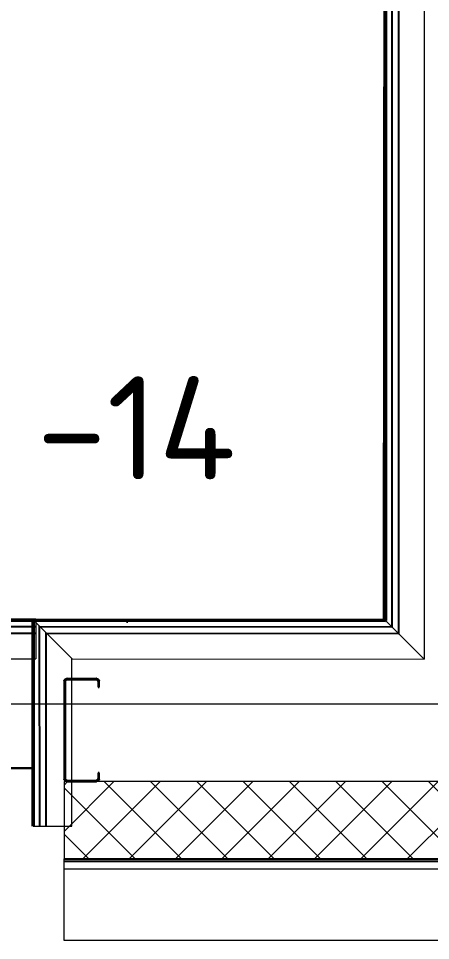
# Model space of a CAD drawing. Header units: metres. Extents: x -7665 to -5405, y -4871 to -3608.
# Drawn here: x -5508.575 to -5507.776, y -4866.34 to -4864.553 of the extents above; entities that cross this region are included whole.
import ezdxf

# ---------------------------------------------------------------- set-up
doc = ezdxf.new("R2010")
doc.units = ezdxf.units.M
doc.linetypes.add('XKITLINE00', pattern=[0])
doc.linetypes.add('Xref_level ST-8$0$DASHDOT', pattern=[25.4, 12.7, -6.35, 0, -6.35])
doc.layers.add('_5-1_Площадь помещений', color=2, linetype='Continuous', lineweight=30, plot=False)
for name, color, linetype in [('A-Wall', 113, 'Continuous'), ('Part', 7, 'Continuous'), ('высотные отклонения', 7, 'Continuous'), ('Стены ГКЛ (графика)', 7, 'Continuous')]:
    doc.layers.add(name, color=color, linetype=linetype)
for name, color, linetype, lineweight in [('S-WALL-PATT', 7, 'Continuous', 0), ('Выноски', 7, 'Continuous', 15), ('Обобщенные модели', 7, 'Continuous', 18), ('ОСИ', 250, 'Xref_level ST-8$0$DASHDOT', 5), ('Цоколь', 252, 'Continuous', 18)]:
    doc.layers.add(name, color=color, linetype=linetype, lineweight=lineweight)
doc.layers.add('ГКЛ (контур)', color=255, linetype='Continuous', plot=False)
doc.layers.add('ГКЛ Откосы (контур)', color=7, linetype='Continuous', plot=False)
doc.styles.add('Норм 2.5', font='isocpeur.ttf', dxfattribs={"height": 2.5})
pattern_1 = [(0, (12, 6), (3, 300), [3, -300]), (10, (108, 12), (-49.14003004104248, 295.9632704366632), [2.999999999999999, -299.9999999999998]), (20, (54, 78), (-99.78696513534288, 282.9338466657496), [3, -300]), (29.99999999999999, (120, 126), (-147.4019237886467, 261.3076211353316), [3, -300]), (40, (42.00000000000001, 144), (-190.5381495766049, 231.741695764753), [2.999999999999999, -299.9999999999998]), (49.99999999999999, (66, 216), (-227.8849701066338, 195.1344162353187), [3, -300]), (59.99999999999999, (24, 270), (-258.3076211353316, 152.5980762113534), [3, -300]), (70, (120, 264), (-280.8817258057955, 105.4251208600584), [2.999999999999999, -299.9999999999998]), (80, (192, 276), (-294.9213813706616, 55.04887655911575), [2.999999999999999, -299.9999999999998]), (90, (228, 204), (-300, 3.000000000000018), [3, -300]), (99.99999999999997, (288, 198), (-295.9632704366632, -49.14003004104247), [3, -299.9999999999999]), (110, (288, 90), (-282.9338466657496, -99.78696513534288), [3, -300]), (120, (234, 54), (-261.3076211353316, -147.4019237886466), [2.999999999999999, -299.9999999999998]), (130, (150, 72), (-231.741695764753, -190.5381495766049), [3, -300]), (140, (204, 126), (-195.1344162353188, -227.8849701066338), [3, -300]), (150, (150, 180), (-152.5980762113533, -258.3076211353316), [3, -300]), (160.0000000000001, (276, 12), (-105.4251208600585, -280.8817258057954), [3, -300])]

# ---------------------------------------------------------------- blocks, each defined once
blk = doc.blocks.new('СТ1')
at = {"layer": 'Part', "linetype": 'XKITLINE00'}
for p, q in [((0, 64.96530189411715), (0.06107134884223342, 65.81919092370663)), ((0, -123.0346981058829), (0, 64.96530189411715)), ((2.045771019998938, 65.53383419092279), (2, 64.89387171296403)), ((2, -122.9632679247297), (2, 64.89387171296403)), ((5.146110970526934, 70.90423054539133), (6, 70.96530189411715)), ((6.071430181153119, 68.96530189411715), (5.431467703077942, 68.91953087435104)), ((6, 70.96530189411715), (62, 70.96530189411715)), ((6.071430181153119, 68.96530189411715), (61.92856981884688, 68.96530189411715)), ((62.56853229692206, 68.91953087435104), (61.92856981884688, 68.96530189411715)), ((62, 70.96530189411715), (62.85388902947307, 70.90423054539133)), ((65.87564456090331, 65.87564456101973), (67.45779197197407, 67.45779197209049)), ((66, 64.89387171296403), (65.95422898046672, 65.53383419092279)), ((66, 53.96530189411715), (66, 64.89387171296403)), ((68, 53.96530189411715), (66, 53.96530189411715)), ((67.93892865115777, 65.81919092370663), (68, 64.96530189411715)), ((68, 64.96530189411715), (68, 53.96530189411715)), ((0, 0), (2, 2)), ((0.06107134884223342, -123.8885871354723), (0, -123.0346981058829)), ((2, -122.9632679247297), (2.045771019998938, -123.6032304026885)), ((65.95422898046672, -123.6032304026885), (66, -122.9632679247297)), ((66, -112.0346981058829), (68, -112.0346981058829)), ((66, -122.9632679247297), (66, -112.0346981058829)), ((68, -123.0346981058829), (67.93892865115777, -123.8885871354723)), ((68, -112.0346981058829), (68, -123.0346981058829)), ((6, -129.0346981058829), (5.146110970526934, -128.973626757157)), ((5.431467703077942, -126.9889270861167), (6.071430181153119, -127.0346981058829)), ((6, -129.0346981058829), (62, -129.0346981058829)), ((6.071430181153119, -127.0346981058829), (61.92856981884688, -127.0346981058829)), ((61.92856981884688, -127.0346981058829), (62.56853229692206, -126.9889270861167)), ((62.85388902947307, -128.973626757157), (62, -129.0346981058829))]:
    blk.add_line(p, q, dxfattribs=at)
for centre, radius, start, end in [((6, 64.96530189411715), 5.99999999999228, 98.18181817978395, 171.8181818202161), ((6, 64.96530189411715), 3.994891212612249, 98.18181817978395, 171.8181818202161), ((62, 64.96530189411715), 3.994891212614952, 8.181818179783926, 81.81818182021608), ((62, 64.96530189411715), 5.999999999996499, 8.181818179783926, 81.81818182021608), ((6, -123.0346981058829), 6.000000000000719, 188.1818181797839, 261.8181818202161), ((6, -123.0346981058829), 3.994891212611036, 188.1818181797839, 261.8181818202161), ((62, -123.0346981058829), 3.994891212615256, 278.1818181797839, 351.8181818202161), ((62, -123.0346981058829), 5.999999999992887, 278.1818181797839, 351.8181818202161)]:
    blk.add_arc(centre, radius, start, end, dxfattribs=at)
blk = doc.blocks.new('*U54')
at = {"layer": 'S-WALL-PATT', "lineweight": 0, "true_color": 0x636466}
h = blk.add_hatch(dxfattribs=at)
h.set_pattern_fill('ANSI37', color=251, scale=20)
h.set_pattern_definition([(45, (0, 0), (-44.90128060534577, 44.90128060534577), []), (135, (0, 0), (-44.90128060534577, -44.90128060534576), [])])
h.paths.add_polyline_path([(-150, 0), (0, 0), (0, 989.9999999999998), (-150, 989.9999999999998)])
at = {"color": 0}
blk.add_lwpolyline([(-150, 0), (0, 0), (0, 990), (-150, 990)], close=True, dxfattribs=at)
blk = doc.blocks.new('*U131')
at = {"layer": 'A-Wall', "linetype": 'Continuous', "lineweight": 18}
h = blk.add_hatch(dxfattribs=at)
h.set_pattern_fill('GENERAL_TEXTURE', color=30, scale=300, style=0, pattern_type=2)
h.set_pattern_definition(pattern_1)
h.paths.add_polyline_path([(12.5, 0), (12.5, -12.5), (530.7155004115775, -12.5), (530.7155004115775, 0)], flags=0)
at = {"layer": 'A-Wall', "color": 30, "linetype": 'Continuous', "lineweight": 50}
blk.add_line((-557.6229854981467, -1.347017690507073), (642.3166726603121, -1.347017690507073), dxfattribs=at)
at = {"layer": 'A-Wall', "color": 11, "linetype": 'Continuous', "lineweight": 25}
for p, q in [((-557.6229854981467, -13.84701769050707), (642.3166726603121, -13.84701769050707)), ((-557.6229854981467, -26.34701769050707), (642.3166726603121, -26.34701769050707))]:
    blk.add_line(p, q, dxfattribs=at)
at = {"layer": 'A-Wall', "color": 8, "linetype": 'Continuous', "lineweight": 0}
blk.add_line((-557.6229854981467, -76.34701769050707), (642.3166726603121, -76.34701769050707), dxfattribs=at)
for points in [[(-557.6229854981467, -1.347017690507073), (-557.6229854981467, -76.34701769050707)], [(642.3166726603121, -1.347017690507073), (642.3166726603121, -76.34701769050707)]]:
    blk.add_lwpolyline(points, dxfattribs=at)
blk = doc.blocks.new('*U132')
at = {"layer": 'A-Wall', "linetype": 'Continuous', "lineweight": 18}
h = blk.add_hatch(dxfattribs=at)
h.set_pattern_fill('GENERAL_TEXTURE', color=30, scale=300, style=0, pattern_type=2)
h.set_pattern_definition(pattern_1)
h.paths.add_polyline_path([(12.5, 0), (12.5, -12.5), (530.7155004115775, -12.5), (530.7155004115775, 0)], flags=0)
at = {"layer": 'A-Wall', "color": 30, "linetype": 'Continuous', "lineweight": 50}
blk.add_line((0.8847013400118158, -1.347017690507073), (683.4395543727649, -1.347017690507073), dxfattribs=at)
at = {"layer": 'A-Wall', "color": 11, "linetype": 'Continuous', "lineweight": 25}
for p, q in [((13.38470134001181, -13.84701769050707), (695.9395543727649, -13.84701769050707)), ((25.88470134001181, -26.34701769050707), (708.4395543727649, -26.34701769050707))]:
    blk.add_line(p, q, dxfattribs=at)
at = {"layer": 'A-Wall', "color": 8, "linetype": 'Continuous', "lineweight": 0}
blk.add_line((75.8847013400118, -76.34701769050707), (758.4395543727649, -76.34701769050707), dxfattribs=at)
for points in [[(75.8847013400118, -76.34701769050707), (0.8847013400118158, -1.347017690507073)], [(758.4395543727649, -76.34701769050707), (683.4395543727649, -1.347017690507073)]]:
    blk.add_lwpolyline(points, dxfattribs=at)
blk = doc.blocks.new('*U168')
at = {"layer": 'A-Wall', "linetype": 'Continuous', "lineweight": 18}
h = blk.add_hatch(dxfattribs=at)
h.set_pattern_fill('GENERAL_TEXTURE', color=30, scale=300, style=0, pattern_type=2)
h.set_pattern_definition(pattern_1)
h.paths.add_polyline_path([(12.5, 0), (12.5, -12.5), (530.7155004115775, -12.5), (530.7155004115775, 0)], flags=0)
at = {"layer": 'A-Wall', "color": 30, "linetype": 'Continuous', "lineweight": 50}
blk.add_line((0.8847013400118158, -1.347017690507073), (400.8847013400118, -1.347017690507073), dxfattribs=at)
at = {"layer": 'A-Wall', "color": 11, "linetype": 'Continuous', "lineweight": 25}
for p, q in [((0.8847013400118158, -13.84701769050707), (388.3847013400118, -13.84701769050707)), ((0.8847013400118158, -26.34701769050707), (375.8847013400118, -26.34701769050707))]:
    blk.add_line(p, q, dxfattribs=at)
at = {"layer": 'A-Wall', "color": 8, "linetype": 'Continuous', "lineweight": 0}
blk.add_line((0.8847013400118158, -76.34701769050706), (325.8847013400118, -76.34701769050707), dxfattribs=at)
for points in [[(0.8847013400118158, -1.347017690507073), (0.8847013400118158, -76.34701769050706)], [(325.8847013400118, -76.34701769050707), (400.8847013400118, -1.347017690507073)]]:
    blk.add_lwpolyline(points, dxfattribs=at)
blk = doc.blocks.new('*U134')
at = {"layer": 'A-Wall', "color": 11, "linetype": 'Continuous', "lineweight": 25}
for p, q in [((-27.45079442461064, -13.84701769050707), (3447.765683722001, -13.84701769050707)), ((-39.95079442461065, -26.34701769050707), (3460.265683722001, -26.34701769050707))]:
    blk.add_line(p, q, dxfattribs=at)
at = {"layer": 'A-Wall', "color": 30, "linetype": 'Continuous', "lineweight": 50}
blk.add_line((-14.95079442461065, -1.347017690507073), (3435.265683722001, -1.347017690507073), dxfattribs=at)
at = {"layer": 'A-Wall', "color": 8, "linetype": 'Continuous', "lineweight": 0}
blk.add_line((-89.95079442461063, -76.34701769050707), (3510.265683722001, -76.34701769050707), dxfattribs=at)
blk.add_lwpolyline([(3510.265683722001, -76.34701769050707), (3435.265683722001, -1.347017690507073)], dxfattribs=at)
blk = doc.blocks.new('*U177')
at = {"layer": 'Цоколь'}
for p, q in [((0, -2.588190451025184), (0, 0)), ((25359.99999999998, -9.094947017729282e-13), (0, 0)), ((0, -5.485967929892468), (0, -2.588190451025184)), ((25362.588190451, -2.588190451025184), (0, -2.588190451025184)), ((25365.48596792987, -5.485967929891558), (0, -5.485967929892468)), ((-9.094947017729282e-13, -158.0707920155728), (0, -5.485967929892468)), ((25379.86834022732, -19.86834022734274), (-9.094947017729282e-13, -19.86834022734365)), ((25518.07079201555, -158.0707920155728), (-9.094947017729282e-13, -158.0707920155728))]:
    blk.add_line(p, q, dxfattribs=at)

msp = doc.modelspace()

# ---------------------------------------------------------------- linework, layer by layer
at = {"layer": '_5-1_Площадь помещений'}
msp.add_lwpolyline([(-5508.546501388613, -4866.006419299666), (-5509.741676167328, -4866.006419299666), (-5509.741163682599, -4865.71937312569), (-5510.173271106822, -4865.71976072073), (-5510.176365646553, -4862.269836309518), (-5507.863366405439, -4862.269836309518), (-5507.86646114429, -4865.719982707354), (-5508.546501388613, -4865.7187540775), (-5508.546759420568, -4866.006419068214)], dxfattribs=at)
at = {"layer": 'ГКЛ (контур)', "elevation": 0.5070000000000049}
msp.add_lwpolyline([(-5510.176365646553, -4865.719826134564), (-5507.863366405439, -4865.719826134564), (-5507.863366405439, -4862.269836309399), (-5510.176365646553, -4862.269836309399), (-5510.173271106822, -4865.71976072073)], dxfattribs=at)
at = {"layer": 'ГКЛ Откосы (контур)'}
msp.add_lwpolyline([(-5508.546501388613, -4865.7187540775), (-5508.546501388613, -4866.031009278498)], dxfattribs=at)
at = {"layer": 'ОСИ'}
msp.add_line((-5506.558576336574, -4865.882081335562), (-5529.481643533391, -4865.882081335562), dxfattribs=at)

# ---------------------------------------------------------------- block references
at = {"color": 1, "xscale": -0.001, "yscale": 0.001, "zscale": 0.001, "rotation": 180}
msp.add_blockref('СТ1', (-5508.486365646552, -4865.961116033668), dxfattribs=at)
at = {"layer": 'Выноски', "xscale": 0.001, "yscale": 0.001, "zscale": 0.001, "rotation": 90}
msp.add_blockref('*U54', (-5507.496365646552, -4866.032081335562), dxfattribs=at)
at = {"layer": 'Обобщенные модели', "xscale": 0.001, "yscale": 0.001, "zscale": 0.001}
msp.add_blockref('*U177', (-5508.486365646552, -4866.182081335563), dxfattribs=at)
at = {"layer": 'Стены ГКЛ (графика)', "yscale": 0.001, "zscale": 0.001}
for name, p, xscale, rotation in [('*U134', (-5507.86471342313, -4862.284787103823, 0.5070000000000049), -0.001, 90), ('*U168', (-5508.547488817264, -4866.119639825824), 0.001, 90.05139359518736), ('*U132', (-5508.546871841285, -4865.718025369101, 0.5070000000000049), 0.001, 359.9486064048172)]:
    msp.add_blockref(name, p, dxfattribs=dict(at, xscale=xscale, rotation=rotation))
at = {"layer": 'Стены ГКЛ (графика)', "xscale": 0.001, "yscale": 0.001, "zscale": 0.001}
msp.add_blockref('*U131', (-5509.183540697101, -4865.718026107999, 0.5070000000000046), dxfattribs=at)

# ---------------------------------------------------------------- next in the draw order: texts
at = {"layer": 'высотные отклонения', "insert": (-5508.346593862489, -4865.346747870705, 20.636), "char_height": 0.2, "width": 0.2, "attachment_point": 5, "style": 'Норм 2.5', "bg_fill": 3, "box_fill_scale": 1.1, "bg_fill_color": 256, "bg_fill_true_color": 13158600, "bg_fill_transparency": 0}
msp.add_mtext('-14', dxfattribs=at)

doc.saveas('drawing.dxf')
